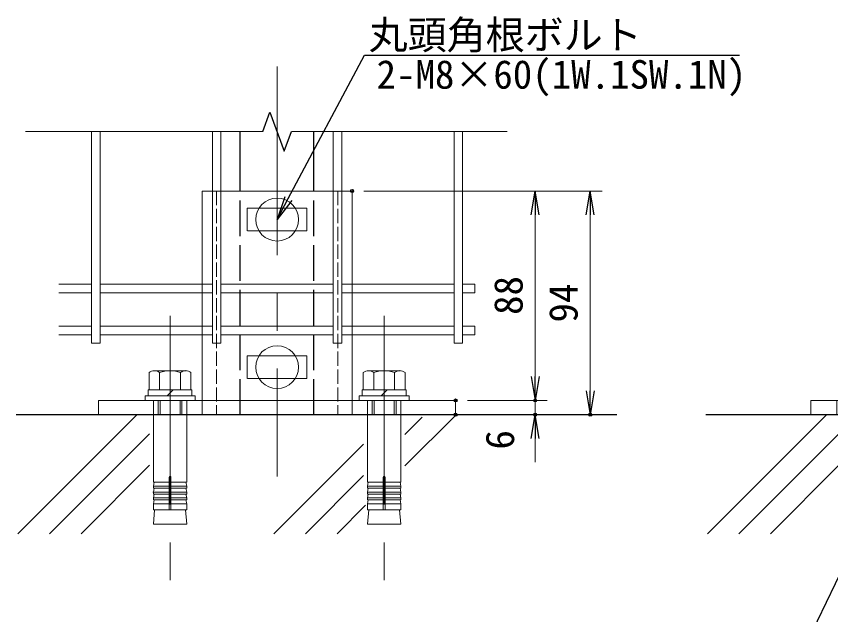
# Model space of a CAD drawing. Units: millimetres, scale not verified, with parts at other scales. Extents: x -4200 to 4200, y -2970 to 2970.
# Drawn here: x 1234 to 2603, y -922 to 84 of the extents above; entities that cross this region are included whole.
import ezdxf
from ezdxf.enums import TextEntityAlignment as Align

# ---------------------------------------------------------------- set-up
doc = ezdxf.new("R2010")
doc.units = ezdxf.units.MM
doc.header["$LTSCALE"] = 10
doc.header["$PDMODE"] = 32
doc.header["$PDSIZE"] = 5
doc.linetypes.add('DASHED', pattern=[7.5, 6, -1.5])
doc.linetypes.add('USER1', pattern=[50.8, 31.75, -6.35, 6.35, -6.35])
for name, color, linetype, lineweight in [('0-0_D-STR-DIM', 7, 'Continuous', 13), ('0-1_D-STR3', 3, 'Continuous', 13), ('0-2_D-BMK', 2, 'USER1', 13), ('0-3_D-STR1', 1, 'Continuous', 25), ('0-4_D-BGD', 7, 'Continuous', 25), ('0-5_D-STR2', 7, 'Continuous', 13), ('0-6_0', 7, 'Continuous', 25), ('0-8_D-STR-TXT', 7, 'Continuous', 25), ('0-A_D-DCR-HCH', 7, 'Continuous', 13)]:
    doc.layers.add(name, color=color, linetype=linetype, lineweight=lineweight)
doc.layers.add('0-7_Defpoints', color=7, linetype='Continuous')
doc.styles.add('ＭＳ ゴシック', font='')
doc.styles.get('ＭＳ ゴシック').set_extended_font_data('MS Gothic')

# ---------------------------------------------------------------- blocks, each defined once
blk = doc.blocks.new('BREAK')
at = {"layer": '0-6_0'}
for p, q in [((352.4, 128.3), (0, 256.5)), ((-352.4, -128.3), (352.4, 128.3)), ((0, -256.5), (-352.4, -128.3))]:
    blk.add_line(p, q, dxfattribs=at)
blk = doc.blocks.new('ベースプレート部品\u3000正面図')
at = {"layer": '0-1_D-STR3', "linetype": 'DASHED'}
for p, q in [((8393.49, 24200.71), (8393.49, 23260.71)), ((8903.49, 24200.71), (8903.49, 23260.71)), ((8128.49, 23320.71), (8128.49, 23260.71)), ((8268.49, 23320.71), (8268.49, 23260.71)), ((8333.49, 23320.71), (8333.49, 23260.71)), ((8963.49, 23320.71), (8963.49, 23260.71)), ((9028.49, 23320.71), (9028.49, 23260.71)), ((9168.49, 23320.71), (9168.49, 23260.71))]:
    blk.add_line(p, q, dxfattribs=at)
at = {"layer": '0-1_D-STR3'}
for p, q in [((8963.49, 24200.71), (8963.49, 23320.71)), ((8773.41, 24128.21), (8523.37, 24128.21)), ((8523.37, 24128.21), (8523.37, 24033.21)), ((8773.37, 24128.21), (8773.37, 24033.21)), ((8773.37, 24033.21), (8523.41, 24033.21)), ((8773.41, 23508.21), (8523.37, 23508.21)), ((8523.37, 23508.21), (8523.37, 23413.21)), ((8773.37, 23508.21), (8773.37, 23413.21)), ((8773.37, 23413.21), (8523.41, 23413.21)), ((7898.51, 23320.71), (9398.51, 23320.71)), ((9398.51, 23320.71), (9398.51, 23260.71))]:
    blk.add_line(p, q, dxfattribs=at)
for points in [[(8963.49, 24200.71), (8333.49, 24200.71), (8333.49, 23320.71)], [(7898.51, 23320.71), (7898.51, 23260.71), (9398.51, 23260.71)]]:
    blk.add_lwpolyline(points, dxfattribs=at)
blk = doc.blocks.new('ベースプレート部品\u3000側面図')
at = {"layer": '0-1_D-STR3'}
for p, q in [((39172.31, 25706.48), (39012.31, 25706.48)), ((39012.31, 25706.48), (39012.31, 24826.48)), ((39222.31, 24766.48), (39222.31, 25656.48)), ((39222.31, 24826.48), (38572.31, 24826.48)), ((38572.31, 24826.48), (38572.31, 24766.48)), ((39222.31, 24766.48), (38572.31, 24766.48))]:
    blk.add_line(p, q, dxfattribs=at)
at = {"layer": '0-1_D-STR3', "linetype": 'DASHED'}
for p, q in [((39072.31, 25706.48), (39072.31, 24826.48)), ((39072.31, 25633.98), (39012.31, 25633.98)), ((39072.31, 25538.98), (39012.31, 25538.98)), ((39072.31, 25013.98), (39012.31, 25013.98)), ((39072.31, 24918.98), (39012.31, 24918.98)), ((38682.31, 24826.48), (38682.31, 24766.48)), ((38977.31, 24826.48), (38977.31, 24766.48))]:
    blk.add_line(p, q, dxfattribs=at)
at = {"layer": '0-1_D-STR3'}
blk.add_arc((39172.31, 25656.48), 50, 0, 90, dxfattribs=at)
blk = doc.blocks.new('_Open')
at = {"layer": '0-6_0'}
blk.add_line((-10, 1.667), (0, 0), dxfattribs=at)
blk.add_lwpolyline([(-10, -1.667), (0, 0), (-10, 0)], dxfattribs=at)
blk = doc.blocks.new('MLeader13')
at = {"layer": '0-0_D-STR-DIM', "lineweight": 25}
blk.add_line((1697.09, -225.9), (1672.41, -258.08), dxfattribs=at)
for points in [[(1691.21, -222.77), (1819.5, 18.15), (2173.2, 18.15), (2450.03, 18.15)], [(1685.32, -219.64), (1672.41, -258.08), (1691.21, -222.77)]]:
    blk.add_lwpolyline(points, dxfattribs=at)
blk = doc.blocks.new('MLeader14')
at = {"layer": '0-8_D-STR-TXT'}
blk.add_line((2635.12, -805), (2658.56, -771.91), dxfattribs=at)
for points in [[(2647.12, -810.81), (2658.56, -771.91), (2641.12, -807.91)], [(2641.12, -807.91), (2534.84, -1027.32), (1784.12, -1027.32), (1776.92, -1027.32)]]:
    blk.add_lwpolyline(points, dxfattribs=at)

msp = doc.modelspace()

# ---------------------------------------------------------------- linework, layer by layer
at = {"layer": '0-0_D-STR-DIM'}
for p, q in [((1818.41, -210.08), (2126.27, -210.08)), ((1818.41, -210.08), (2218.8, -210.08)), ((2106.27, -250.08), (2106.27, -522.08)), ((2198.8, -250.08), (2198.8, -546.08)), ((2106.27, -522.08), (2106.27, -482.08)), ((1992.41, -562.08), (2126.27, -562.08)), ((1992.41, -562.08), (2126.27, -562.08)), ((2106.27, -562.08), (2106.27, -586.08)), ((1992.41, -586.08), (2126.27, -586.08)), ((1992.41, -586.08), (2218.8, -586.08)), ((2106.27, -626.08), (2106.27, -666.08))]:
    msp.add_line(p, q, dxfattribs=at)
at = {"layer": '0-1_D-STR3'}
for p, q in [((1457.21, -544.08), (1457.21, -515.28)), ((1520.11, -512.08), (1465.61, -512.08)), ((1474.81, -515.28), (1474.81, -544.08)), ((1510.01, -515.28), (1510.01, -544.08)), ((1527.61, -544.08), (1527.61, -515.28)), ((1817.21, -544.08), (1817.21, -515.28)), ((1880.11, -512.08), (1825.61, -512.08)), ((1834.81, -515.28), (1834.81, -544.08)), ((1870.01, -515.28), (1870.01, -544.08)), ((1887.61, -544.08), (1887.61, -515.28)), ((1487.41, -554.08), (1497.41, -544.08)), ((1847.41, -554.08), (1857.41, -544.08)), ((1472.41, -586.08), (1472.41, -562.08)), ((1475.61, -586.08), (1475.61, -562.08)), ((1509.21, -586.08), (1509.21, -562.08)), ((1512.41, -586.08), (1512.41, -562.08)), ((1832.41, -586.08), (1832.41, -562.08)), ((1835.61, -586.08), (1835.61, -562.08)), ((1869.21, -586.08), (1869.21, -562.08)), ((1872.41, -586.08), (1872.41, -562.08)), ((1490.91, -690.91), (1490.91, -746.08)), ((1493.91, -690.91), (1493.91, -746.08)), ((1850.91, -690.91), (1850.91, -746.08)), ((1853.91, -690.91), (1853.91, -746.08)), ((1490.91, -706.08), (1464.41, -706.08)), ((1493.91, -706.08), (1520.41, -706.08)), ((1850.91, -706.08), (1824.41, -706.08)), ((1853.91, -706.08), (1880.41, -706.08)), ((1490.91, -716.08), (1463.57, -716.08)), ((1493.91, -716.08), (1520.41, -716.08)), ((1850.91, -716.08), (1823.57, -716.08)), ((1853.91, -716.08), (1880.41, -716.08)), ((1490.91, -726.08), (1464.41, -726.08)), ((1490.91, -736.08), (1464.41, -736.08)), ((1493.91, -726.08), (1520.41, -726.08)), ((1493.91, -736.08), (1520.41, -736.08)), ((1850.91, -726.08), (1824.41, -726.08)), ((1850.91, -736.08), (1824.41, -736.08)), ((1853.91, -726.08), (1880.41, -726.08)), ((1853.91, -736.08), (1880.41, -736.08))]:
    msp.add_line(p, q, dxfattribs=at)
for points in [[(1455.61, -554.08), (1455.61, -544.08), (1529.21, -544.08), (1529.21, -554.08)], [(1815.61, -554.08), (1815.61, -544.08), (1889.21, -544.08), (1889.21, -554.08)], [(1493.91, -699.41), (1520.41, -699.41), (1520.41, -586.08), (1464.41, -586.08), (1464.41, -699.41), (1490.91, -699.41)], [(1853.91, -699.41), (1880.41, -699.41), (1880.41, -586.08), (1824.41, -586.08), (1824.41, -699.41), (1850.91, -699.41)], [(1465.66, -699.41), (1464.41, -706.08), (1464.41, -709.41), (1490.91, -709.41)], [(1465.66, -709.41), (1464.41, -716.08), (1464.41, -719.41), (1490.91, -719.41)], [(1519.16, -699.41), (1520.41, -706.08), (1520.41, -709.41), (1493.91, -709.41)], [(1519.16, -709.41), (1520.41, -716.08), (1520.41, -719.41), (1493.91, -719.41)], [(1825.66, -699.41), (1824.41, -706.08), (1824.41, -709.41), (1850.91, -709.41)], [(1825.66, -709.41), (1824.41, -716.08), (1824.41, -719.41), (1850.91, -719.41)], [(1879.16, -699.41), (1880.41, -706.08), (1880.41, -709.41), (1853.91, -709.41)], [(1879.16, -709.41), (1880.41, -716.08), (1880.41, -719.41), (1853.91, -719.41)], [(1465.66, -719.41), (1464.41, -726.08), (1464.41, -729.41), (1490.91, -729.41)], [(1519.16, -719.41), (1520.41, -726.08), (1520.41, -729.41), (1493.91, -729.41)], [(1825.66, -719.41), (1824.41, -726.08), (1824.41, -729.41), (1850.91, -729.41)], [(1879.16, -719.41), (1880.41, -726.08), (1880.41, -729.41), (1853.91, -729.41)], [(1519.16, -729.41), (1520.41, -736.08), (1520.41, -746.08), (1464.41, -746.08), (1464.41, -736.08), (1465.66, -729.41)], [(1879.16, -729.41), (1880.41, -736.08), (1880.41, -746.08), (1824.41, -746.08), (1824.41, -736.08), (1825.66, -729.41)], [(1518.31, -746.08), (1520.41, -770.08), (1464.41, -770.08), (1466.5, -746.08)], [(1520.41, -746.08), (1493.66, -746.08), (1464.41, -746.08)], [(1878.31, -746.08), (1880.41, -770.08), (1824.41, -770.08), (1826.5, -746.08)], [(1880.41, -746.08), (1853.66, -746.08), (1824.41, -746.08)]]:
    msp.add_lwpolyline(points, dxfattribs=at)
for points in [[(1534.41, -554.08), (1534.41, -562.08), (1450.41, -562.08), (1450.41, -554.08)], [(1894.41, -554.08), (1894.41, -562.08), (1810.41, -562.08), (1810.41, -554.08)]]:
    msp.add_lwpolyline(points, close=True, dxfattribs=at)
for centre in [(1672.41, -258.09), (1672.42, -506.08)]:
    msp.add_circle(centre, 36, dxfattribs=at)
for centre, radius, start, end in [((1466.01, -525.75), 13.68, 49.96723, 130.03277), ((1492.41, -562.08), 50, 69.39031, 110.60969), ((1518.81, -525.51), 13.5, 49.3117, 130.6883), ((1826.01, -525.75), 13.68, 49.96723, 130.03277), ((1852.41, -562.08), 50, 69.39031, 110.60969), ((1878.81, -525.51), 13.5, 49.3117, 130.6883), ((1492.41, -690.91), 1.5, 0, 180), ((1852.41, -690.91), 1.5, 0, 180)]:
    msp.add_arc(centre, radius, start, end, dxfattribs=at)
at = {"layer": '0-2_D-BMK'}
for p, q in [((1672.41, -0.65), (1672.41, -690.09)), ((1492.41, -419.68), (1492.41, -911.69)), ((1852.41, -419.68), (1852.41, -911.69))]:
    msp.add_line(p, q, dxfattribs=at)
at = {"layer": '0-3_D-STR1'}
for p, q in [((1610.41, -210.08), (1610.41, -110.21)), ((1734.41, -210.08), (1734.41, -110.21))]:
    msp.add_line(p, q, dxfattribs=at)
at = {"layer": '0-3_D-STR1', "linetype": 'DASHED'}
for p, q in [((1610.41, -586.08), (1610.41, -210.08)), ((1734.41, -586.08), (1734.41, -210.08))]:
    msp.add_line(p, q, dxfattribs=at)
at = {"layer": '0-4_D-BGD'}
for p, q in [((2243.84, -586.08), (1233.92, -586.08)), ((3402.95, -586.08), (2393.03, -586.08))]:
    msp.add_line(p, q, dxfattribs=at)
at = {"layer": '0-5_D-STR2'}
for p, q in [((1360.59, -110.21), (1360.59, -466.08)), ((1374.99, -110.21), (1374.99, -466.08)), ((1563.67, -110.21), (1563.67, -466.08)), ((1578.07, -110.21), (1578.07, -466.08)), ((1766.74, -110.21), (1766.74, -466.08)), ((1781.14, -110.21), (1781.14, -466.08)), ((1969.82, -110.21), (1969.82, -466.08)), ((1984.22, -110.21), (1984.22, -466.08)), ((1360.59, -366.78), (1305.51, -366.78)), ((1563.67, -366.78), (1374.99, -366.78)), ((1766.74, -366.78), (1578.07, -366.78)), ((1969.82, -366.78), (1781.14, -366.78)), ((2005.02, -366.78), (1984.22, -366.78)), ((2005.02, -366.78), (2005.02, -381.18)), ((1360.59, -381.18), (1305.51, -381.18)), ((1563.67, -381.18), (1374.99, -381.18)), ((1766.74, -381.18), (1578.07, -381.18)), ((1969.82, -381.18), (1781.14, -381.18)), ((2005.02, -381.18), (1984.22, -381.18)), ((1360.59, -437.28), (1305.51, -437.28)), ((1563.67, -437.28), (1374.99, -437.28)), ((1766.74, -437.28), (1578.07, -437.28)), ((1969.82, -437.28), (1781.14, -437.28)), ((2005.02, -437.28), (1984.22, -437.28)), ((2005.02, -437.28), (2005.02, -451.68)), ((1360.59, -451.68), (1305.51, -451.68)), ((1563.67, -451.68), (1374.99, -451.68)), ((1766.74, -451.68), (1578.07, -451.68)), ((1969.82, -451.68), (1781.14, -451.68)), ((2005.02, -451.68), (1984.22, -451.68)), ((1374.99, -466.08), (1360.59, -466.08)), ((1578.07, -466.08), (1563.67, -466.08)), ((1781.14, -466.08), (1766.74, -466.08)), ((1984.22, -466.08), (1969.82, -466.08))]:
    msp.add_line(p, q, dxfattribs=at)
at = {"layer": '0-7_Defpoints'}
for p in [(1798.41, -210.08), (1798.41, -210.08), (1972.41, -562.08), (2106.27, -562.08), (1972.41, -586.08), (2106.27, -586.08), (2198.8, -586.08)]:
    msp.add_point(p, dxfattribs=at)
at = {"layer": '0-A_D-DCR-HCH'}
for p, q in [((1249.14, -110.21), (1648.46, -110.21)), ((1696.35, -110.21), (2059.32, -110.21)), ((1236.78, -786.08), (1436.78, -586.08)), ((1886.96, -672.29), (1973.18, -586.08)), ((2395.89, -786.08), (2595.89, -586.08)), ((1886.96, -619.26), (1916.06, -590.16)), ((1289.81, -786.08), (1457.75, -618.14)), ((2448.93, -786.08), (2616.86, -618.14)), ((1667.11, -786.08), (1817.76, -635.43)), ((1342.85, -786.08), (1457.75, -671.17)), ((2501.96, -786.08), (2616.86, -671.17)), ((1720.14, -786.08), (1817.76, -688.46)), ((1773.18, -786.08), (1821.02, -738.23))]:
    msp.add_line(p, q, dxfattribs=at)

# ---------------------------------------------------------------- block references
at = {"layer": '0-0_D-STR-DIM'}
msp.add_blockref('MLeader13', (0, 0), dxfattribs=at)
at = {"layer": '0-0_D-STR-DIM', "xscale": 0.4, "yscale": 0.4}
for name, p in [('ベースプレート部品\u3000正面図', (-1787, -9890.36)), ('ベースプレート部品\u3000側面図', (-12859.4, -10492.67))]:
    msp.add_blockref(name, p, dxfattribs=at)
at = {"layer": '0-0_D-STR-DIM', "xscale": 4, "yscale": 4}
for p, rotation in [((2106.27, -210.08), 90), ((2198.8, -210.08), 90), ((2106.27, -562.08), 270), ((2106.27, -562.08), 270), ((2198.8, -586.08), 270), ((2106.27, -586.08), 90)]:
    msp.add_blockref('_Open', p, dxfattribs=dict(at, rotation=rotation))
at = {"layer": '0-8_D-STR-TXT'}
msp.add_blockref('MLeader14', (0, 0), dxfattribs=at)
at = {"layer": '0-A_D-DCR-HCH', "xscale": 0.09333333, "yscale": 0.09333333, "rotation": 270}
msp.add_blockref('BREAK', (1672.41, -110.21), dxfattribs=at)

# ---------------------------------------------------------------- texts
at = {"layer": '0-0_D-STR-DIM', "style": 'ＭＳ ゴシック'}
for s, p in [('88', (2099.53, -418.33)), ('94', (2192.06, -431.08)), ('6', (2085.29, -644.7))]:
    msp.add_text(s, height=48.09, rotation=90, dxfattribs=at).set_placement(p, align=Align.BOTTOM_LEFT)
at = {"layer": '0-8_D-STR-TXT', "style": 'ＭＳ ゴシック'}
for s, p in [('丸頭角根ボルト', (1826.28, 13.98)), ('2-M8×60(1W.1SW.1N)', (1839.62, -52.42))]:
    msp.add_text(s, height=48.09, dxfattribs=at).set_placement(p, align=Align.BOTTOM_LEFT)

doc.saveas('drawing.dxf')
